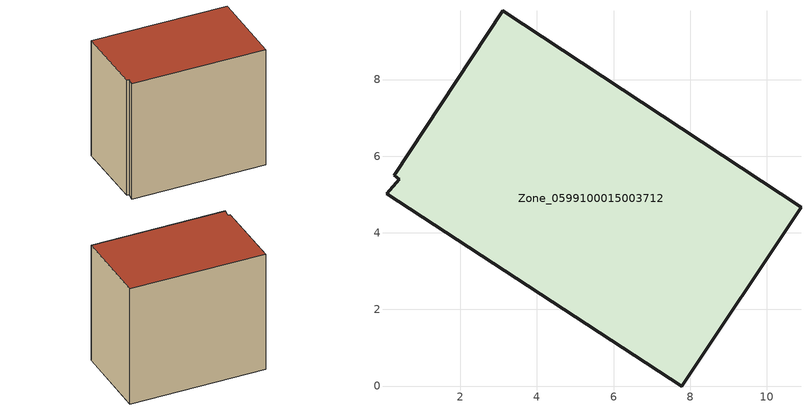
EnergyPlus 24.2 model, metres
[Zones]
Zone_0599100015003712
 floor ground (C_G): 0.41,5.4 0.28,5.5 3.1,9.79 10.89,4.67 7.78,0 0.07,5.03 z0.7
 wall outside (C_F): 7.78,0 10.89,4.67 3.1,9.79 0.28,5.5 0.41,5.4 0.07,5.03 7.78,0 z0.7:9.09
 roof outside (C_R): 0.41,5.4 0.07,5.03 7.78,0 10.89,4.67 3.1,9.79 0.28,5.5 z9.09
[BUILDING]
Pand.0599100015003712: North Axis=0; Terrain=City; Loads Convergence Tolerance Value=0.04; Temperature Convergence Tolerance Value=0.4; Solar Distribution=FullExterior; Maximum Number of Warmup Days=25; Minimum Number of Warmup Days=1
[Site:Location]
Rotterdam.The.Hague.AP_ZH_NLD Design_Conditions: Latitude=51.96; Longitude=4.45; Time Zone=1; Elevation=-4.5
[SITE:GROUNDTEMPERATURE:BUILDINGSURFACE]
18, 18, 18, 18, 18, 18, 18, 18, 18, 18, 18, 18
[MATERIAL] Thermal Absorptance=0.9; Solar Absorptance=0.7; Visible Absorptance=0.7
Name | Roughness | Thickness | Conductivity | Density | Specific Heat
G.TC.1975-1991 | MediumSmooth | 0.15 | 0.288461 | 540 | 1210
F.TC.1975-1991 | Rough | 0.3 | 0.230769 | 1920 | 840
R.TC.1975-1991 | MediumRough | 0.2 | 0.153846 | 1500 | 1000
[CONSTRUCTION]
C_G: G.TC.1975-1991
C_F: F.TC.1975-1991
C_R: R.TC.1975-1991
[ZONE]
Zone_0599100015003712: Type=1; Multiplier=1; Ceiling Height=Autocalculate; Volume=Autocalculate; Floor Area=autocalculate; Part of Total Floor Area=Yes
[ZONEINFILTRATION:DESIGNFLOWRATE]
Infil_Zone_0599100015003712: Zone or ZoneList or Space or SpaceList=Zone_0599100015003712; Schedule=AlwaysOn; Design Flow Rate Calculation Method=Flow/Area; Flow Rate per Floor Area=0.003; Constant Term Coefficient=1; Temperature Term Coefficient=0; Velocity Term Coefficient=0; Velocity Squared Term Coefficient=0
[HVACTEMPLATE:ZONE:IDEALLOADSAIRSYSTEM]
Zone_0599100015003712: Maximum Heating Supply Air Temperature=50; Minimum Cooling Supply Air Temperature=13; Maximum Heating Supply Air Humidity Ratio=0.0156; Minimum Cooling Supply Air Humidity Ratio=0.0077; Heating Limit=NoLimit; Cooling Limit=NoLimit; Dehumidification Control Type=ConstantSensibleHeatRatio; Cooling Sensible Heat Ratio=0.7; Dehumidification Setpoint=60; Humidification Control Type=None; Humidification Setpoint=30; Outdoor Air Method=None; Outdoor Air Flow Rate per Person=0.00944; Outdoor Air Flow Rate per Zone Floor Area=0; Outdoor Air Flow Rate per Zone=0; Demand Controlled Ventilation Type=None; Outdoor Air Economizer Type=NoEconomizer; Heat Recovery Type=None; Sensible Heat Recovery Effectiveness=0.7; Latent Heat Recovery Effectiveness=0.65
[ZONECONTROL:THERMOSTAT]
ThermostatControl_Zone_0599100015003712: Zone or ZoneList=Zone_0599100015003712; Control Type Schedule=DualSetpointControlType; Control 1=Thermostat_Zone_0599100015003712; Temperature Difference Between Cutout And Setpoint=0
[THERMOSTATSETPOINT:DUALSETPOINT]
Thermostat_Zone_0599100015003712: Heating Setpoint Temperature Schedule=HeatingSetpoint_Zone_0599100015003712; Cooling Setpoint Temperature Schedule=CoolingSetpoint_Zone_0599100015003712
[SCHEDULE:COMPACT]
HeatingSetpoint_Zone_0599100015003712: Through: 12/31, For: AllDays, Until: 24:00, 21
CoolingSetpoint_Zone_0599100015003712: Through: 12/31, For: AllDays, Until: 24:00, 24
DualSetpointControlType: Through: 12/31, For: AllDays, Until: 24:00, 4
AlwaysOn: Through: 12/31, For: AllDays, Until: 24:00, 1
